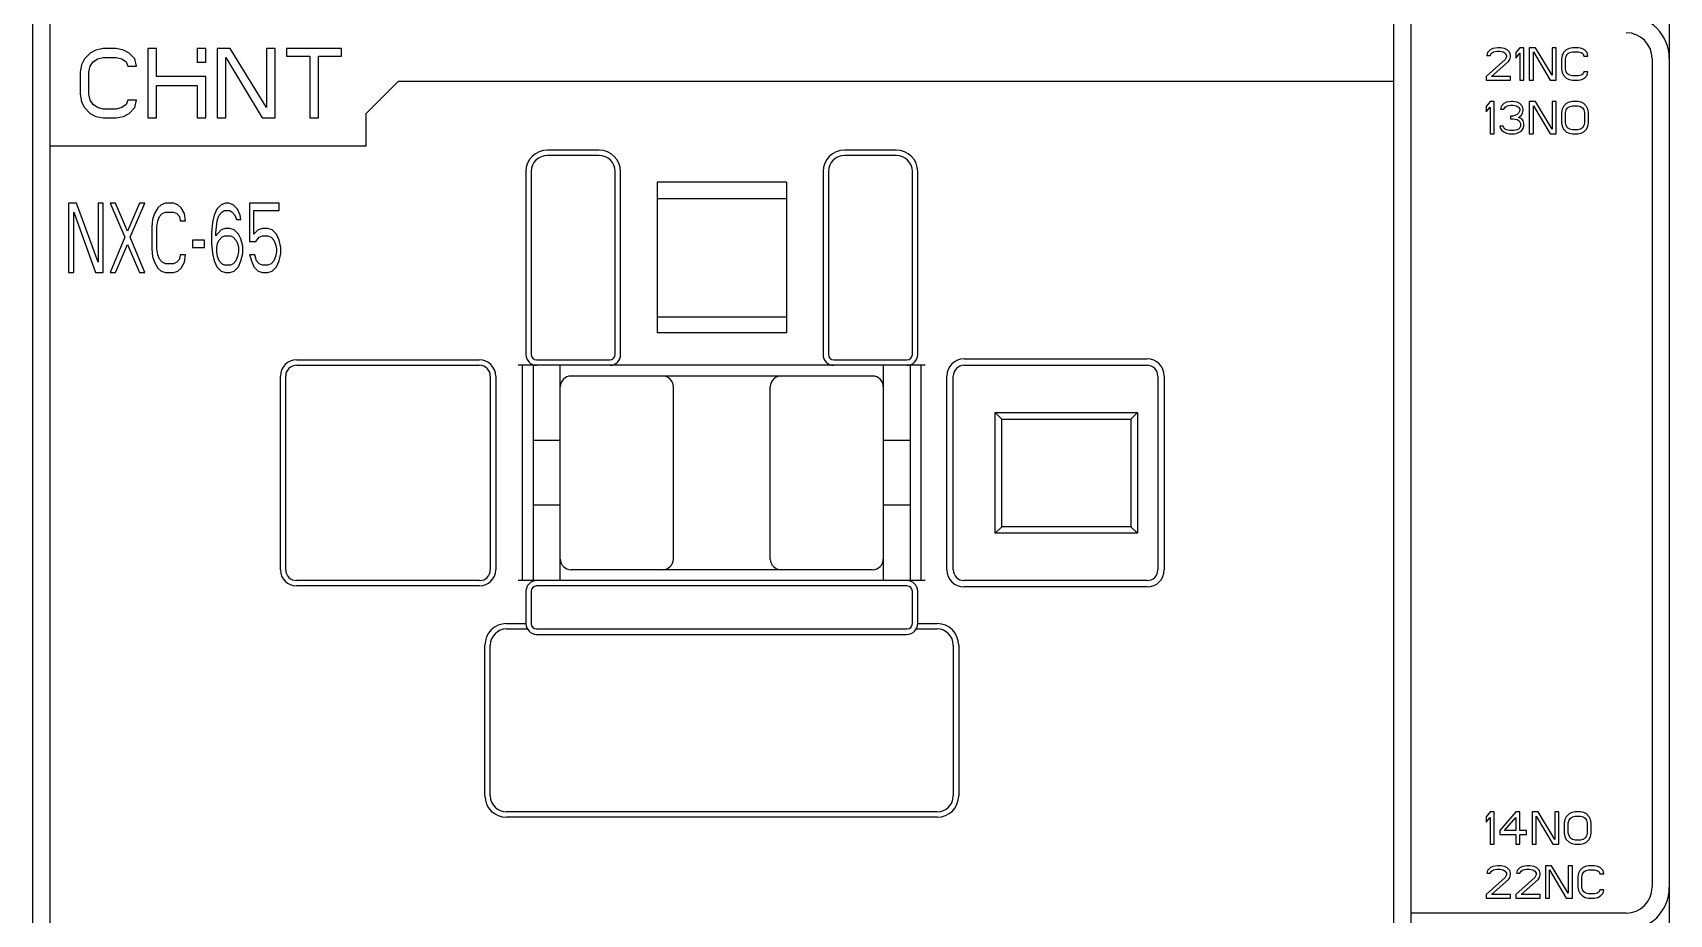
# Model space of a CAD drawing. Header units: millimetres. Extents: x 0 to 6126, y 0 to 4331.
# Drawn here: x 1950.1 to 2026.1, y 2889.5 to 2930.4 of the extents above; entities that cross this region are included whole.
import ezdxf

# ---------------------------------------------------------------- set-up
doc = ezdxf.new("R2010")
doc.units = ezdxf.units.MM
for name, color, linetype in [('8ZTD-024-822DXF_CONTINUOUS_LINE', 7, 'Continuous'), ('8ZTD-104-287DXF_CONTINUOUS_LINE', 7, 'Continuous'), ('8ZTD-315-116DXF_CONTINUOUS_LINE', 7, 'Continuous')]:
    doc.layers.add(name, color=color, linetype=linetype)

# ---------------------------------------------------------------- blocks, each defined once
blk = doc.blocks.new('chin3')
at = {"layer": '8ZTD-024-822DXF_CONTINUOUS_LINE', "color": 7, "linetype": 'Continuous'}
for p, q in [((-479.41, -6.497), (-503.16, -6.497)), ((-417.16, -6.497), (-440.91, -6.497))]:
    blk.add_line(p, q, dxfattribs=at)
at = {"layer": '8ZTD-104-287DXF_CONTINUOUS_LINE', "color": 7, "linetype": 'Continuous'}
for p, q in [((-461.66, 45.003), (-461.66, 46.253)), ((-458.66, 45.003), (-458.66, 46.253)), ((-465.16, 45.003), (-455.16, 45.003)), ((-464.66, 30.503), (-464.66, 44.503)), ((-455.66, 30.503), (-455.66, 44.503)), ((-464.16, 39.753), (-456.16, 39.753)), ((-464.16, 35.253), (-456.16, 35.253)), ((-455.16, 30.003), (-465.16, 30.003)), ((-461.66, 28.753), (-461.66, 30.003)), ((-458.66, 28.753), (-458.66, 30.003))]:
    blk.add_line(p, q, dxfattribs=at)
for centre, start, end in [((-464.16, 44.503), 90, 180), ((-456.16, 44.503), 0, 90), ((-464.16, 40.253), 180, 270), ((-456.16, 40.253), 270, 360), ((-464.16, 34.753), 90, 180), ((-456.16, 34.753), 0, 90), ((-464.16, 30.503), 180, 270), ((-456.16, 30.503), 270, 360)]:
    blk.add_arc(centre, 0.5, start, end, dxfattribs=at)
at = {"layer": '8ZTD-315-116DXF_CONTINUOUS_LINE', "color": 7, "linetype": 'Continuous'}
for p, q in [((-484.16, 69.503), (-436.16, 69.503)), ((-436.16, 68.703), (-484.16, 68.703)), ((-444.96, 68.703), (-444.96, 54.015)), ((-450.853, 67.839), (-450.853, 67.598)), ((-447.634, 67.839), (-450.853, 67.839)), ((-447.634, 67.477), (-447.634, 67.839)), ((-448.045, 67.598), (-450.853, 66.592)), ((-450.853, 67.598), (-448.045, 67.598)), ((-450.374, 66.471), (-447.634, 67.477)), ((-443.189, 67.103), (-443.463, 66.835)), ((-442.915, 67.237), (-443.189, 67.103)), ((-442.572, 67.304), (-442.915, 67.237)), ((-442.846, 66.835), (-442.572, 66.902)), ((-441.545, 67.304), (-442.572, 67.304)), ((-442.572, 66.902), (-441.545, 66.902)), ((-441.203, 67.237), (-441.545, 67.304)), ((-441.545, 66.902), (-441.271, 66.835)), ((-440.929, 67.103), (-441.203, 67.237)), ((-440.655, 66.835), (-440.929, 67.103)), ((-450.853, 66.592), (-450.853, 66.23)), ((-450.853, 66.23), (-447.634, 66.23)), ((-447.634, 66.471), (-450.374, 66.471)), ((-447.634, 66.23), (-447.634, 66.471)), ((-443.6, 66.567), (-443.668, 66.231)), ((-443.668, 66.231), (-443.668, 65.628)), ((-443.463, 66.835), (-443.6, 66.567)), ((-443.257, 66.231), (-443.189, 66.5)), ((-443.257, 65.628), (-443.257, 66.231)), ((-443.189, 66.5), (-443.052, 66.701)), ((-443.052, 66.701), (-442.846, 66.835)), ((-441.271, 66.835), (-441.066, 66.701)), ((-441.066, 66.701), (-440.929, 66.5)), ((-440.929, 66.5), (-440.86, 66.231)), ((-440.86, 66.231), (-440.86, 65.628)), ((-440.518, 66.567), (-440.655, 66.835)), ((-440.449, 66.231), (-440.518, 66.567)), ((-440.449, 65.628), (-440.449, 66.231)), ((-450.853, 65.908), (-450.853, 65.667)), ((-449.209, 65.224), (-450.853, 65.908)), ((-450.853, 65.667), (-449.552, 65.103)), ((-447.634, 65.908), (-449.209, 65.224)), ((-448.936, 65.103), (-447.634, 65.667)), ((-447.634, 65.667), (-447.634, 65.908)), ((-443.668, 65.628), (-443.6, 65.293)), ((-443.189, 65.36), (-443.257, 65.628)), ((-440.86, 65.628), (-440.929, 65.36)), ((-440.518, 65.293), (-440.449, 65.628)), ((-449.552, 65.103), (-450.853, 64.54)), ((-450.853, 64.299), (-449.209, 64.983)), ((-449.209, 64.983), (-447.634, 64.299)), ((-447.634, 64.54), (-448.936, 65.103)), ((-443.6, 65.293), (-443.463, 65.024)), ((-443.463, 65.024), (-443.189, 64.756)), ((-443.052, 65.158), (-443.189, 65.36)), ((-443.189, 64.756), (-442.846, 64.689)), ((-442.846, 65.091), (-443.052, 65.158)), ((-442.846, 64.689), (-442.846, 65.091)), ((-441.066, 65.158), (-441.271, 65.091)), ((-441.271, 65.091), (-441.271, 64.689)), ((-441.271, 64.689), (-440.929, 64.756)), ((-440.929, 65.36), (-441.066, 65.158)), ((-440.929, 64.756), (-440.655, 65.024)), ((-440.655, 65.024), (-440.518, 65.293)), ((-450.853, 64.54), (-450.853, 64.299)), ((-450.374, 63.856), (-450.648, 63.695)), ((-450.1, 63.936), (-450.374, 63.856)), ((-449.757, 63.977), (-450.1, 63.936)), ((-448.73, 63.977), (-449.757, 63.977)), ((-448.388, 63.936), (-448.73, 63.977)), ((-448.114, 63.856), (-448.388, 63.936)), ((-447.84, 63.695), (-448.114, 63.856)), ((-447.634, 64.299), (-447.634, 64.54)), ((-443.668, 64.152), (-443.668, 63.75)), ((-440.449, 64.152), (-443.668, 64.152)), ((-440.449, 63.75), (-440.449, 64.152)), ((-450.785, 63.534), (-450.853, 63.333)), ((-450.853, 63.333), (-450.853, 62.971)), ((-450.648, 63.695), (-450.785, 63.534)), ((-450.442, 63.333), (-450.374, 63.494)), ((-450.442, 62.971), (-450.442, 63.333)), ((-450.374, 63.494), (-450.237, 63.614)), ((-450.237, 63.614), (-450.031, 63.695)), ((-450.031, 63.695), (-449.757, 63.735)), ((-449.757, 63.735), (-448.73, 63.735)), ((-448.73, 63.735), (-448.456, 63.695)), ((-448.456, 63.695), (-448.251, 63.614)), ((-448.251, 63.614), (-448.114, 63.494)), ((-448.114, 63.494), (-448.045, 63.333)), ((-448.045, 63.333), (-448.045, 62.971)), ((-447.703, 63.534), (-447.84, 63.695)), ((-447.634, 63.333), (-447.703, 63.534)), ((-447.634, 62.971), (-447.634, 63.333)), ((-443.668, 63.75), (-442.161, 63.75)), ((-442.161, 63.75), (-442.161, 61.872)), ((-441.751, 61.47), (-441.751, 63.75)), ((-441.751, 63.75), (-440.449, 63.75)), ((-450.853, 62.971), (-450.785, 62.769)), ((-450.785, 62.769), (-450.648, 62.609)), ((-450.648, 62.609), (-450.374, 62.448)), ((-450.374, 62.81), (-450.442, 62.971)), ((-450.237, 62.689), (-450.374, 62.81)), ((-450.374, 62.448), (-450.031, 62.407)), ((-450.031, 62.649), (-450.237, 62.689)), ((-450.031, 62.407), (-450.031, 62.649)), ((-448.251, 62.689), (-448.456, 62.649)), ((-448.456, 62.649), (-448.456, 62.407)), ((-448.456, 62.407), (-448.114, 62.448)), ((-448.114, 62.81), (-448.251, 62.689)), ((-448.045, 62.971), (-448.114, 62.81)), ((-448.114, 62.448), (-447.84, 62.609)), ((-447.84, 62.609), (-447.703, 62.769)), ((-447.703, 62.769), (-447.634, 62.971)), ((-449.689, 62.085), (-449.689, 61.522)), ((-449.346, 62.085), (-449.689, 62.085)), ((-449.346, 61.522), (-449.346, 62.085)), ((-443.668, 61.872), (-443.668, 61.47)), ((-442.161, 61.872), (-443.668, 61.872)), ((-441.101, 61.47), (-441.101, 61.872)), ((-440.449, 61.872), (-441.101, 61.872)), ((-440.449, 61.47), (-440.449, 61.872)), ((-450.579, 60.959), (-450.785, 60.758)), ((-450.305, 61.08), (-450.579, 60.959)), ((-450.442, 60.717), (-450.305, 60.838)), ((-449.963, 61.16), (-450.305, 61.08)), ((-450.305, 60.838), (-450.1, 60.919)), ((-450.1, 60.919), (-449.894, 60.959)), ((-449.483, 61.2), (-449.963, 61.16)), ((-449.894, 60.959), (-449.689, 60.959)), ((-449.689, 61.522), (-449.346, 61.522)), ((-449.689, 60.959), (-449.483, 60.919)), ((-449.004, 61.2), (-449.483, 61.2)), ((-449.483, 60.919), (-449.346, 60.838)), ((-449.346, 60.838), (-449.209, 60.717)), ((-449.141, 60.999), (-449.004, 60.999)), ((-448.867, 60.758), (-449.141, 60.999)), ((-448.525, 61.16), (-449.004, 61.2)), ((-449.004, 60.999), (-448.593, 60.959)), ((-448.593, 60.959), (-448.388, 60.919)), ((-448.182, 61.08), (-448.525, 61.16)), ((-448.388, 60.919), (-448.182, 60.838)), ((-447.908, 60.959), (-448.182, 61.08)), ((-448.182, 60.838), (-448.045, 60.717)), ((-447.703, 60.758), (-447.908, 60.959)), ((-443.668, 61.47), (-441.751, 61.47)), ((-443.668, 60.933), (-443.668, 60.531)), ((-440.449, 60.933), (-443.668, 60.933)), ((-441.101, 61.47), (-440.449, 61.47)), ((-440.449, 60.33), (-440.449, 60.933)), ((-450.785, 60.758), (-450.853, 60.556)), ((-450.853, 60.556), (-450.853, 60.355)), ((-450.853, 60.355), (-450.785, 60.154)), ((-450.785, 60.154), (-450.579, 59.953)), ((-450.511, 60.597), (-450.442, 60.717)), ((-450.511, 60.315), (-450.511, 60.597)), ((-450.442, 60.194), (-450.511, 60.315)), ((-450.305, 60.074), (-450.442, 60.194)), ((-450.1, 59.993), (-450.305, 60.074)), ((-449.346, 60.074), (-449.483, 59.993)), ((-449.209, 60.194), (-449.346, 60.074)), ((-449.209, 60.717), (-449.141, 60.597)), ((-449.141, 60.315), (-449.209, 60.194)), ((-449.141, 60.597), (-449.141, 60.315)), ((-449.073, 59.953), (-448.867, 60.154)), ((-448.799, 60.556), (-448.867, 60.758)), ((-448.867, 60.154), (-448.799, 60.355)), ((-448.799, 60.355), (-448.799, 60.556)), ((-448.182, 60.114), (-448.388, 60.033)), ((-448.045, 60.235), (-448.182, 60.114)), ((-448.045, 60.717), (-447.977, 60.597)), ((-447.977, 60.355), (-448.045, 60.235)), ((-447.977, 60.597), (-447.977, 60.355)), ((-447.908, 59.993), (-447.703, 60.194)), ((-447.634, 60.556), (-447.703, 60.758)), ((-447.703, 60.194), (-447.634, 60.395)), ((-447.634, 60.395), (-447.634, 60.556)), ((-440.86, 60.531), (-443.668, 58.855)), ((-443.668, 60.531), (-440.86, 60.531)), ((-443.189, 58.653), (-440.449, 60.33)), ((-450.579, 59.953), (-450.305, 59.832)), ((-450.305, 59.349), (-450.579, 59.229)), ((-450.305, 59.832), (-449.963, 59.752)), ((-450.031, 59.43), (-450.305, 59.349)), ((-449.894, 59.953), (-450.1, 59.993)), ((-450.031, 59.188), (-450.031, 59.43)), ((-449.963, 59.752), (-449.62, 59.752)), ((-449.689, 59.953), (-449.894, 59.953)), ((-449.483, 59.993), (-449.689, 59.953)), ((-449.62, 59.752), (-449.278, 59.832)), ((-449.415, 59.43), (-449.415, 59.148)), ((-447.634, 59.43), (-449.415, 59.43)), ((-449.278, 59.832), (-449.073, 59.953)), ((-448.388, 60.033), (-448.388, 59.832)), ((-448.388, 59.832), (-448.182, 59.872)), ((-448.182, 59.872), (-447.908, 59.993)), ((-447.634, 58.062), (-447.634, 59.43)), ((-450.785, 59.027), (-450.853, 58.826)), ((-450.853, 58.826), (-450.853, 58.585)), ((-450.853, 58.585), (-450.785, 58.384)), ((-450.579, 59.229), (-450.785, 59.027)), ((-450.511, 58.826), (-450.442, 58.987)), ((-450.511, 58.585), (-450.511, 58.826)), ((-450.442, 58.424), (-450.511, 58.585)), ((-450.442, 58.987), (-450.305, 59.108)), ((-450.305, 59.108), (-450.031, 59.188)), ((-449.415, 59.148), (-449.209, 58.987)), ((-449.209, 58.987), (-449.141, 58.826)), ((-449.141, 58.585), (-449.209, 58.424)), ((-449.141, 58.826), (-449.141, 58.585)), ((-449.073, 59.229), (-447.977, 59.229)), ((-448.867, 59.027), (-449.073, 59.229)), ((-448.799, 58.826), (-448.867, 59.027)), ((-448.867, 58.384), (-448.799, 58.585)), ((-448.799, 58.585), (-448.799, 58.826)), ((-447.977, 59.229), (-447.977, 58.062)), ((-443.668, 58.855), (-443.668, 58.251)), ((-440.449, 58.653), (-443.189, 58.653)), ((-440.449, 58.251), (-440.449, 58.653)), ((-464.66, 58.003), (-455.66, 58.003)), ((-450.785, 58.384), (-450.579, 58.182)), ((-450.579, 58.182), (-450.305, 58.062)), ((-450.305, 58.303), (-450.442, 58.424)), ((-450.1, 58.223), (-450.305, 58.303)), ((-450.305, 58.062), (-449.963, 57.981)), ((-449.894, 58.182), (-450.1, 58.223)), ((-449.963, 57.981), (-449.689, 57.981)), ((-449.757, 58.182), (-449.894, 58.182)), ((-449.552, 58.223), (-449.757, 58.182)), ((-449.689, 57.981), (-449.346, 58.062)), ((-449.346, 58.303), (-449.552, 58.223)), ((-449.209, 58.424), (-449.346, 58.303)), ((-449.346, 58.062), (-449.073, 58.182)), ((-449.073, 58.182), (-448.867, 58.384)), ((-447.977, 58.062), (-447.634, 58.062)), ((-443.668, 58.251), (-440.449, 58.251)), ((-465.41, 48.753), (-465.41, 57.253)), ((-465.16, 48.753), (-465.16, 57.253)), ((-464.66, 57.753), (-455.66, 57.753)), ((-455.16, 57.253), (-455.16, 48.753)), ((-454.91, 57.253), (-454.91, 48.753)), ((-440.792, 57.714), (-440.792, 56.641)), ((-440.449, 57.714), (-440.792, 57.714)), ((-440.449, 55.166), (-440.449, 57.714)), ((-443.668, 56.641), (-443.668, 56.239)), ((-440.792, 56.641), (-443.668, 56.641)), ((-443.668, 56.239), (-440.792, 56.239)), ((-440.792, 56.239), (-440.792, 55.166)), ((-440.792, 55.166), (-440.449, 55.166)), ((-444.96, 54.015), (-443.46, 54.015)), ((-443.46, 54.015), (-441.96, 52.515)), ((-441.96, 52.515), (-441.96, 6.303)), ((-475.16, 48.503), (-468.16, 48.503)), ((-475.16, 48.253), (-468.16, 48.253)), ((-455.66, 48.253), (-464.66, 48.253)), ((-455.66, 48.003), (-464.66, 48.003)), ((-476.16, 27.503), (-476.16, 47.503)), ((-475.91, 27.503), (-475.91, 47.503)), ((-467.41, 47.503), (-467.41, 46.536)), ((-467.16, 47.503), (-467.16, 46.603)), ((-465.66, 46.603), (-467.16, 46.603)), ((-465.16, 28.053), (-465.16, 46.953)), ((-465.16, 46.753), (-455.16, 46.753)), ((-455.16, 28.053), (-455.16, 46.953)), ((-446.16, 46.603), (-454.66, 46.603)), ((-467.66, 46.103), (-467.66, 28.903)), ((-467.41, 46.103), (-467.41, 28.903)), ((-465.66, 46.353), (-467.16, 46.353)), ((-465.41, 28.903), (-465.41, 46.103)), ((-465.16, 46.253), (-455.16, 46.253)), ((-454.91, 46.103), (-454.91, 42.703)), ((-446.16, 46.353), (-454.66, 46.353)), ((-445.41, 43.203), (-445.41, 45.603)), ((-445.16, 43.203), (-445.16, 45.603)), ((-454.66, 42.453), (-446.16, 42.453)), ((-454.66, 42.203), (-446.16, 42.203)), ((-453.66, 34.503), (-453.66, 40.503)), ((-446.66, 40.503), (-453.66, 40.503)), ((-452.91, 40.503), (-452.91, 34.503)), ((-447.41, 40.503), (-447.41, 34.503)), ((-446.66, 34.503), (-446.66, 40.503)), ((-446.66, 34.503), (-453.66, 34.503)), ((-446.16, 32.803), (-454.66, 32.803)), ((-454.91, 32.303), (-454.91, 28.903)), ((-446.16, 32.553), (-454.66, 32.553)), ((-445.41, 29.403), (-445.41, 31.803)), ((-445.16, 29.403), (-445.16, 31.803)), ((-467.41, 28.47), (-467.41, 27.503)), ((-467.16, 28.653), (-465.66, 28.653)), ((-467.16, 28.403), (-467.16, 27.503)), ((-467.16, 28.403), (-465.66, 28.403)), ((-455.16, 28.753), (-465.16, 28.753)), ((-455.16, 28.253), (-465.16, 28.253)), ((-454.66, 28.653), (-446.16, 28.653)), ((-454.66, 28.403), (-446.16, 28.403)), ((-468.16, 26.753), (-475.16, 26.753)), ((-464.66, 27.053), (-455.66, 27.053)), ((-464.66, 26.753), (-455.66, 26.753)), ((-468.16, 26.503), (-475.16, 26.503)), ((-465.46, 17.753), (-465.46, 26.253)), ((-465.16, 17.753), (-465.16, 26.253)), ((-455.16, 26.253), (-455.16, 17.753)), ((-454.86, 26.253), (-454.86, 17.753)), ((-462.96, 24.803), (-457.36, 24.803)), ((-462.66, 24.503), (-462.96, 24.803)), ((-462.96, 18.203), (-462.96, 24.803)), ((-462.66, 24.503), (-457.66, 24.503)), ((-462.66, 18.503), (-462.66, 24.503)), ((-457.66, 24.503), (-457.36, 24.803)), ((-457.66, 24.503), (-457.66, 18.503)), ((-457.36, 24.803), (-457.36, 18.203)), ((-462.66, 18.503), (-462.96, 18.203)), ((-457.66, 18.503), (-462.66, 18.503)), ((-457.66, 18.503), (-457.36, 18.203)), ((-457.36, 18.203), (-462.96, 18.203)), ((-455.66, 17.253), (-464.66, 17.253)), ((-455.66, 16.953), (-464.66, 16.953)), ((-436.16, 6.303), (-484.16, 6.303)), ((-436.16, 5.503), (-484.16, 5.503)), ((-480.61, -4.497), (-480.61, 5.503)), ((-479.751, 2.003), (-479.91, 2.003)), ((-479.91, 2.003), (-479.91, 0.878)), ((-478.953, 1.128), (-479.751, 2.003)), ((-479.751, 1.753), (-479.049, 0.972)), ((-479.751, 0.878), (-479.751, 1.753)), ((-478.634, 1.941), (-478.761, 1.972)), ((-478.761, 1.972), (-478.761, 1.816)), ((-478.761, 1.816), (-478.666, 1.753)), ((-478.666, 1.753), (-478.602, 1.66)), ((-478.506, 1.816), (-478.634, 1.941)), ((-478.602, 1.66), (-478.57, 1.503)), ((-478.442, 1.691), (-478.506, 1.816)), ((-478.41, 1.472), (-478.442, 1.691)), ((-476.166, 1.816), (-477.41, 1.816)), ((-477.41, 1.816), (-477.41, 1.628)), ((-477.41, 1.628), (-475.91, 1.628)), ((-476.134, 2.003), (-476.389, 2.003)), ((-476.389, 2.003), (-476.166, 1.816)), ((-475.91, 1.816), (-476.134, 2.003)), ((-475.91, 1.628), (-475.91, 1.816)), ((-443.166, 1.816), (-444.41, 1.816)), ((-444.41, 1.816), (-444.41, 1.628)), ((-444.41, 1.628), (-442.91, 1.628)), ((-443.134, 2.003), (-443.389, 2.003)), ((-443.389, 2.003), (-443.166, 1.816)), ((-442.91, 1.816), (-443.134, 2.003)), ((-442.91, 1.628), (-442.91, 1.816)), ((-441.751, 2.003), (-441.91, 2.003)), ((-441.91, 2.003), (-441.91, 0.878)), ((-440.953, 1.128), (-441.751, 2.003)), ((-441.751, 1.753), (-441.049, 0.972)), ((-441.751, 0.878), (-441.751, 1.753)), ((-440.634, 1.941), (-440.761, 1.972)), ((-440.761, 1.972), (-440.761, 1.816)), ((-440.761, 1.816), (-440.666, 1.753)), ((-440.666, 1.753), (-440.602, 1.66)), ((-440.506, 1.816), (-440.634, 1.941)), ((-440.602, 1.66), (-440.57, 1.503)), ((-440.442, 1.691), (-440.506, 1.816)), ((-440.41, 1.472), (-440.442, 1.691)), ((-479.91, 0.878), (-479.751, 0.878)), ((-479.049, 0.972), (-478.953, 0.91)), ((-478.825, 1.066), (-478.953, 1.128)), ((-478.953, 0.91), (-478.825, 0.878)), ((-478.761, 1.066), (-478.825, 1.066)), ((-478.825, 0.878), (-478.761, 0.878)), ((-478.666, 1.128), (-478.761, 1.066)), ((-478.761, 0.878), (-478.634, 0.91)), ((-478.602, 1.222), (-478.666, 1.128)), ((-478.634, 0.91), (-478.506, 1.035)), ((-478.57, 1.378), (-478.602, 1.222)), ((-478.57, 1.503), (-478.57, 1.378)), ((-478.506, 1.035), (-478.442, 1.16)), ((-478.442, 1.16), (-478.41, 1.347)), ((-478.41, 1.347), (-478.41, 1.472)), ((-476.772, 1.378), (-476.963, 1.378)), ((-476.963, 1.378), (-476.963, 0.628)), ((-475.91, 0.628), (-476.772, 1.378)), ((-476.772, 1.16), (-476.166, 0.628)), ((-476.772, 0.628), (-476.772, 1.16)), ((-444.378, 1.066), (-444.41, 0.941)), ((-444.41, 0.941), (-444.41, 0.691)), ((-444.314, 1.191), (-444.378, 1.066)), ((-444.251, 1.285), (-444.314, 1.191)), ((-444.155, 1.347), (-444.251, 1.285)), ((-444.251, 0.91), (-444.219, 1.066)), ((-444.251, 0.722), (-444.251, 0.91)), ((-444.219, 1.066), (-444.187, 1.128)), ((-444.187, 1.128), (-444.123, 1.191)), ((-444.059, 1.378), (-444.155, 1.347)), ((-444.123, 1.191), (-444.059, 1.222)), ((-444.059, 1.222), (-444.059, 1.378)), ((-443.58, 0.878), (-443.708, 0.878)), ((-443.708, 0.878), (-443.708, 0.753)), ((-443.58, 0.753), (-443.58, 0.878)), ((-443.134, 1.316), (-443.261, 1.347)), ((-443.261, 1.347), (-443.261, 1.191)), ((-443.261, 1.191), (-443.166, 1.128)), ((-443.166, 1.128), (-443.102, 1.035)), ((-443.006, 1.191), (-443.134, 1.316)), ((-443.102, 1.035), (-443.07, 0.878)), ((-443.07, 0.878), (-443.07, 0.753)), ((-442.942, 1.066), (-443.006, 1.191)), ((-442.91, 0.847), (-442.942, 1.066)), ((-442.942, 0.566), (-442.91, 0.785)), ((-442.91, 0.785), (-442.91, 0.847)), ((-441.91, 0.878), (-441.751, 0.878)), ((-441.049, 0.972), (-440.953, 0.91)), ((-440.825, 1.066), (-440.953, 1.128)), ((-440.953, 0.91), (-440.825, 0.878)), ((-440.761, 1.066), (-440.825, 1.066)), ((-440.825, 0.878), (-440.761, 0.878)), ((-440.666, 1.128), (-440.761, 1.066)), ((-440.761, 0.878), (-440.634, 0.91)), ((-440.602, 1.222), (-440.666, 1.128)), ((-440.634, 0.91), (-440.506, 1.035)), ((-440.57, 1.378), (-440.602, 1.222)), ((-440.57, 1.503), (-440.57, 1.378)), ((-440.506, 1.035), (-440.442, 1.16)), ((-440.442, 1.16), (-440.41, 1.347)), ((-440.41, 1.347), (-440.41, 1.472)), ((-479.751, 0.628), (-479.91, 0.628)), ((-479.91, 0.628), (-479.91, -0.497)), ((-478.953, -0.247), (-479.751, 0.628)), ((-479.751, 0.378), (-479.049, -0.403)), ((-479.751, -0.497), (-479.751, 0.378)), ((-478.634, 0.566), (-478.761, 0.597)), ((-478.761, 0.597), (-478.761, 0.441)), ((-478.761, 0.441), (-478.666, 0.378)), ((-478.666, 0.378), (-478.602, 0.285)), ((-478.506, 0.441), (-478.634, 0.566)), ((-478.602, 0.285), (-478.57, 0.128)), ((-478.57, 0.003), (-478.602, -0.153)), ((-478.57, 0.128), (-478.57, 0.003)), ((-478.442, 0.316), (-478.506, 0.441)), ((-478.41, 0.097), (-478.442, 0.316)), ((-478.41, -0.028), (-478.41, 0.097)), ((-476.963, 0.628), (-477.41, 0.628)), ((-477.41, 0.628), (-477.41, 0.441)), ((-477.41, 0.441), (-476.963, 0.441)), ((-476.963, 0.441), (-476.963, 0.128)), ((-476.963, 0.128), (-476.772, 0.128)), ((-476.166, 0.628), (-476.772, 0.628)), ((-476.772, 0.441), (-475.91, 0.441)), ((-476.772, 0.128), (-476.772, 0.441)), ((-475.91, 0.441), (-475.91, 0.628)), ((-444.41, 0.691), (-444.378, 0.566)), ((-442.91, 0.003), (-444.41, 0.003)), ((-444.41, 0.003), (-444.41, -0.184)), ((-444.378, 0.566), (-444.314, 0.441)), ((-444.314, 0.441), (-444.251, 0.347)), ((-444.219, 0.566), (-444.251, 0.722)), ((-444.251, 0.347), (-444.155, 0.285)), ((-444.187, 0.503), (-444.219, 0.566)), ((-444.123, 0.441), (-444.187, 0.503)), ((-444.155, 0.285), (-444.059, 0.253)), ((-444.059, 0.41), (-444.123, 0.441)), ((-443.932, 0.41), (-444.059, 0.41)), ((-444.059, 0.253), (-443.932, 0.253)), ((-443.804, 0.472), (-443.932, 0.41)), ((-443.932, 0.253), (-443.804, 0.285)), ((-443.74, 0.566), (-443.804, 0.472)), ((-443.804, 0.285), (-443.708, 0.347)), ((-443.708, 0.753), (-443.74, 0.566)), ((-443.708, 0.347), (-443.644, 0.503)), ((-443.644, 0.503), (-443.549, 0.378)), ((-443.517, 0.566), (-443.58, 0.753)), ((-443.549, 0.378), (-443.453, 0.316)), ((-443.453, 0.503), (-443.517, 0.566)), ((-443.325, 0.441), (-443.453, 0.503)), ((-443.453, 0.316), (-443.325, 0.285)), ((-443.261, 0.441), (-443.325, 0.441)), ((-443.325, 0.285), (-443.261, 0.285)), ((-443.166, 0.503), (-443.261, 0.441)), ((-443.261, 0.285), (-443.134, 0.316)), ((-443.102, 0.597), (-443.166, 0.503)), ((-443.134, 0.316), (-443.006, 0.441)), ((-443.07, 0.753), (-443.102, 0.597)), ((-443.006, 0.441), (-442.942, 0.566)), ((-442.91, -0.278), (-442.91, 0.003)), ((-440.666, 0.441), (-441.91, 0.441)), ((-441.91, 0.441), (-441.91, 0.253)), ((-441.91, 0.253), (-440.41, 0.253)), ((-440.41, 0.003), (-441.91, 0.003)), ((-441.91, 0.003), (-441.91, -0.184)), ((-440.634, 0.628), (-440.889, 0.628)), ((-440.889, 0.628), (-440.666, 0.441)), ((-440.41, 0.441), (-440.634, 0.628)), ((-440.41, 0.253), (-440.41, 0.441)), ((-440.41, -0.278), (-440.41, 0.003)), ((-479.91, -0.497), (-479.751, -0.497)), ((-478.41, -0.747), (-479.91, -0.747)), ((-479.91, -0.747), (-479.91, -0.934)), ((-479.049, -0.403), (-478.953, -0.465)), ((-478.825, -0.309), (-478.953, -0.247)), ((-478.953, -0.465), (-478.825, -0.497)), ((-478.761, -0.309), (-478.825, -0.309)), ((-478.825, -0.497), (-478.761, -0.497)), ((-478.666, -0.247), (-478.761, -0.309)), ((-478.761, -0.497), (-478.634, -0.465)), ((-478.602, -0.153), (-478.666, -0.247)), ((-478.634, -0.465), (-478.506, -0.34)), ((-478.506, -0.34), (-478.442, -0.215)), ((-478.442, -0.215), (-478.41, -0.028)), ((-478.41, -1.028), (-478.41, -0.747)), ((-475.91, -0.122), (-477.41, -0.122)), ((-477.41, -0.122), (-477.41, -0.309)), ((-477.41, -0.309), (-476.102, -0.309)), ((-476.102, -0.309), (-477.41, -1.09)), ((-477.187, -1.184), (-475.91, -0.403)), ((-475.91, -0.403), (-475.91, -0.122)), ((-444.41, -0.184), (-443.102, -0.184)), ((-443.102, -0.184), (-444.41, -0.965)), ((-444.187, -1.059), (-442.91, -0.278)), ((-441.91, -0.184), (-440.602, -0.184)), ((-440.602, -0.184), (-441.91, -0.965)), ((-441.687, -1.059), (-440.41, -0.278)), ((-479.91, -0.934), (-478.602, -0.934)), ((-478.602, -0.934), (-479.91, -1.715)), ((-479.687, -1.809), (-478.41, -1.028)), ((-477.41, -1.09), (-477.41, -1.372)), ((-477.41, -1.372), (-475.91, -1.372)), ((-475.91, -1.184), (-477.187, -1.184)), ((-475.91, -1.372), (-475.91, -1.184)), ((-444.41, -0.965), (-444.41, -1.247)), ((-444.41, -1.247), (-442.91, -1.247)), ((-442.91, -1.059), (-444.187, -1.059)), ((-443.9, -1.497), (-444.059, -1.528)), ((-443.421, -1.497), (-443.9, -1.497)), ((-443.261, -1.528), (-443.421, -1.497)), ((-442.91, -1.247), (-442.91, -1.059)), ((-441.91, -0.965), (-441.91, -1.247)), ((-441.91, -1.247), (-440.41, -1.247)), ((-440.41, -1.059), (-441.687, -1.059)), ((-441.4, -1.497), (-441.559, -1.528)), ((-440.921, -1.497), (-441.4, -1.497)), ((-440.761, -1.528), (-440.921, -1.497)), ((-440.41, -1.247), (-440.41, -1.059)), ((-479.91, -1.715), (-479.91, -1.997)), ((-479.91, -1.997), (-478.41, -1.997)), ((-478.41, -1.809), (-479.687, -1.809)), ((-479.559, -2.278), (-479.687, -2.34)), ((-479.4, -2.247), (-479.559, -2.278)), ((-478.921, -2.247), (-479.4, -2.247)), ((-478.761, -2.278), (-478.921, -2.247)), ((-478.634, -2.34), (-478.761, -2.278)), ((-478.41, -1.997), (-478.41, -1.809)), ((-477.378, -1.965), (-477.41, -2.122)), ((-477.41, -2.122), (-477.41, -2.372)), ((-477.314, -1.84), (-477.378, -1.965)), ((-477.187, -1.715), (-477.314, -1.84)), ((-477.219, -2.122), (-477.187, -1.997)), ((-477.219, -2.372), (-477.219, -2.122)), ((-477.059, -1.653), (-477.187, -1.715)), ((-477.187, -1.997), (-477.123, -1.903)), ((-477.123, -1.903), (-477.027, -1.84)), ((-476.9, -1.622), (-477.059, -1.653)), ((-477.027, -1.84), (-476.9, -1.809)), ((-476.421, -1.622), (-476.9, -1.622)), ((-476.9, -1.809), (-476.421, -1.809)), ((-476.261, -1.653), (-476.421, -1.622)), ((-476.421, -1.809), (-476.293, -1.84)), ((-476.293, -1.84), (-476.197, -1.903)), ((-476.134, -1.715), (-476.261, -1.653)), ((-476.197, -1.903), (-476.134, -1.997)), ((-476.006, -1.84), (-476.134, -1.715)), ((-476.134, -1.997), (-476.102, -2.122)), ((-476.102, -2.122), (-476.102, -2.372)), ((-475.942, -1.965), (-476.006, -1.84)), ((-475.91, -2.122), (-475.942, -1.965)), ((-475.91, -2.372), (-475.91, -2.122)), ((-444.378, -1.84), (-444.41, -1.997)), ((-444.41, -1.997), (-444.41, -2.247)), ((-444.41, -2.247), (-444.378, -2.403)), ((-444.314, -1.715), (-444.378, -1.84)), ((-444.187, -1.59), (-444.314, -1.715)), ((-444.219, -1.997), (-444.187, -1.872)), ((-444.219, -2.247), (-444.219, -1.997)), ((-444.187, -2.372), (-444.219, -2.247)), ((-444.059, -1.528), (-444.187, -1.59)), ((-444.187, -1.872), (-444.123, -1.778)), ((-444.123, -1.778), (-444.027, -1.715)), ((-444.027, -1.715), (-443.9, -1.684)), ((-443.9, -1.684), (-443.421, -1.684)), ((-443.421, -1.684), (-443.293, -1.715)), ((-443.293, -1.715), (-443.197, -1.778)), ((-443.134, -1.59), (-443.261, -1.528)), ((-443.197, -1.778), (-443.134, -1.872)), ((-443.006, -1.715), (-443.134, -1.59)), ((-443.134, -1.872), (-443.102, -1.997)), ((-443.102, -2.247), (-443.134, -2.372)), ((-443.102, -1.997), (-443.102, -2.247)), ((-442.942, -1.84), (-443.006, -1.715)), ((-442.91, -1.997), (-442.942, -1.84)), ((-442.942, -2.403), (-442.91, -2.247)), ((-442.91, -2.247), (-442.91, -1.997)), ((-441.878, -1.84), (-441.91, -1.997)), ((-441.91, -1.997), (-441.91, -2.278)), ((-441.91, -2.278), (-441.878, -2.434)), ((-441.814, -1.715), (-441.878, -1.84)), ((-441.687, -1.59), (-441.814, -1.715)), ((-441.719, -1.997), (-441.687, -1.872)), ((-441.719, -2.278), (-441.719, -1.997)), ((-441.687, -2.403), (-441.719, -2.278)), ((-441.559, -1.528), (-441.687, -1.59)), ((-441.687, -1.872), (-441.623, -1.778)), ((-441.623, -1.778), (-441.527, -1.715)), ((-441.527, -1.715), (-441.4, -1.684)), ((-441.4, -1.684), (-440.921, -1.684)), ((-440.921, -1.684), (-440.793, -1.715)), ((-440.793, -1.715), (-440.697, -1.778)), ((-440.634, -1.59), (-440.761, -1.528)), ((-440.697, -1.778), (-440.634, -1.872)), ((-440.506, -1.715), (-440.634, -1.59)), ((-440.634, -1.872), (-440.602, -1.997)), ((-440.602, -2.278), (-440.634, -2.403)), ((-440.602, -1.997), (-440.602, -2.278)), ((-440.442, -1.84), (-440.506, -1.715)), ((-440.41, -1.997), (-440.442, -1.84)), ((-440.442, -2.434), (-440.41, -2.278)), ((-440.41, -2.278), (-440.41, -1.997)), ((-479.878, -2.59), (-479.91, -2.747)), ((-479.91, -2.747), (-479.91, -3.028)), ((-479.91, -3.028), (-479.878, -3.184)), ((-479.814, -2.465), (-479.878, -2.59)), ((-479.687, -2.34), (-479.814, -2.465)), ((-479.719, -2.747), (-479.687, -2.622)), ((-479.719, -3.028), (-479.719, -2.747)), ((-479.687, -3.153), (-479.719, -3.028)), ((-479.687, -2.622), (-479.623, -2.528)), ((-479.623, -2.528), (-479.527, -2.465)), ((-479.527, -2.465), (-479.4, -2.434)), ((-479.4, -2.434), (-478.921, -2.434)), ((-478.921, -2.434), (-478.793, -2.465)), ((-478.793, -2.465), (-478.697, -2.528)), ((-478.697, -2.528), (-478.634, -2.622)), ((-478.506, -2.465), (-478.634, -2.34)), ((-478.634, -2.622), (-478.602, -2.747)), ((-478.602, -3.028), (-478.634, -3.153)), ((-478.602, -2.747), (-478.602, -3.028)), ((-478.442, -2.59), (-478.506, -2.465)), ((-478.41, -2.747), (-478.442, -2.59)), ((-478.442, -3.184), (-478.41, -3.028)), ((-478.41, -3.028), (-478.41, -2.747)), ((-477.41, -2.372), (-477.378, -2.528)), ((-477.378, -2.528), (-477.314, -2.653)), ((-477.314, -2.653), (-477.187, -2.778)), ((-477.187, -2.497), (-477.219, -2.372)), ((-477.123, -2.59), (-477.187, -2.497)), ((-477.187, -2.778), (-477.059, -2.84)), ((-477.027, -2.653), (-477.123, -2.59)), ((-477.059, -2.84), (-476.9, -2.872)), ((-476.9, -2.684), (-477.027, -2.653)), ((-476.421, -2.684), (-476.9, -2.684)), ((-476.9, -2.872), (-476.421, -2.872)), ((-476.293, -2.653), (-476.421, -2.684)), ((-476.421, -2.872), (-476.261, -2.84)), ((-476.197, -2.59), (-476.293, -2.653)), ((-476.261, -2.84), (-476.134, -2.778)), ((-476.134, -2.497), (-476.197, -2.59)), ((-476.102, -2.372), (-476.134, -2.497)), ((-476.134, -2.778), (-476.006, -2.653)), ((-476.006, -2.653), (-475.942, -2.528)), ((-475.942, -2.528), (-475.91, -2.372)), ((-444.378, -2.403), (-444.314, -2.528)), ((-444.314, -2.528), (-444.187, -2.653)), ((-444.123, -2.465), (-444.187, -2.372)), ((-444.187, -2.653), (-444.059, -2.715)), ((-444.027, -2.528), (-444.123, -2.465)), ((-444.059, -2.715), (-443.9, -2.747)), ((-443.9, -2.559), (-444.027, -2.528)), ((-443.421, -2.559), (-443.9, -2.559)), ((-443.9, -2.747), (-443.421, -2.747)), ((-443.293, -2.528), (-443.421, -2.559)), ((-443.421, -2.747), (-443.261, -2.715)), ((-443.197, -2.465), (-443.293, -2.528)), ((-443.261, -2.715), (-443.134, -2.653)), ((-443.134, -2.372), (-443.197, -2.465)), ((-443.134, -2.653), (-443.006, -2.528)), ((-443.006, -2.528), (-442.942, -2.403)), ((-441.878, -2.434), (-441.814, -2.559)), ((-441.814, -2.559), (-441.687, -2.684)), ((-441.623, -2.497), (-441.687, -2.403)), ((-441.687, -2.684), (-441.527, -2.715)), ((-441.527, -2.528), (-441.623, -2.497)), ((-441.527, -2.715), (-441.527, -2.528)), ((-440.697, -2.497), (-440.793, -2.528)), ((-440.793, -2.528), (-440.793, -2.715)), ((-440.793, -2.715), (-440.634, -2.684)), ((-440.634, -2.403), (-440.697, -2.497)), ((-440.634, -2.684), (-440.506, -2.559)), ((-440.506, -2.559), (-440.442, -2.434)), ((-479.878, -3.184), (-479.814, -3.309)), ((-479.814, -3.309), (-479.687, -3.434)), ((-479.623, -3.247), (-479.687, -3.153)), ((-479.687, -3.434), (-479.527, -3.465)), ((-479.527, -3.278), (-479.623, -3.247)), ((-479.527, -3.465), (-479.527, -3.278)), ((-478.697, -3.247), (-478.793, -3.278)), ((-478.793, -3.278), (-478.793, -3.465)), ((-478.793, -3.465), (-478.634, -3.434)), ((-478.634, -3.153), (-478.697, -3.247)), ((-478.634, -3.434), (-478.506, -3.309)), ((-478.506, -3.309), (-478.442, -3.184)), ((-440.91, -5.697), (-479.41, -5.697)), ((-440.91, -6.497), (-479.41, -6.497))]:
    blk.add_line(p, q, dxfattribs=at)
for centre, radius, start, end in [((-464.66, 57.253), 0.75, 90, 180), ((-455.66, 57.253), 0.75, 0, 90), ((-464.66, 57.253), 0.5, 90, 180), ((-455.66, 57.253), 0.5, 0, 90), ((-464.66, 48.753), 0.75, 180, 270), ((-464.66, 48.753), 0.5, 180, 270), ((-455.66, 48.753), 0.75, 270, 360), ((-455.66, 48.753), 0.5, 270, 360), ((-475.16, 47.503), 1, 90, 180), ((-475.16, 47.503), 0.75, 90, 180), ((-468.16, 47.503), 1, 0, 90), ((-468.16, 47.503), 0.75, 0, 90), ((-467.16, 46.103), 0.5, 90, 180), ((-465.66, 46.103), 0.5, 0, 90), ((-454.66, 46.103), 0.5, 90, 180), ((-446.16, 45.603), 1, 0, 90), ((-467.16, 46.103), 0.25, 90, 180), ((-465.66, 46.103), 0.25, 0, 90), ((-454.66, 46.103), 0.25, 90, 180), ((-446.16, 45.603), 0.75, 0, 90), ((-454.66, 42.703), 0.5, 180, 270), ((-454.66, 42.703), 0.25, 180, 270), ((-446.16, 43.203), 1, 270, 360), ((-446.16, 43.203), 0.75, 270, 360), ((-454.66, 32.303), 0.5, 90, 180), ((-446.16, 31.803), 1, 0, 90), ((-454.66, 32.303), 0.25, 90, 180), ((-446.16, 31.803), 0.75, 0, 90), ((-467.16, 28.903), 0.5, 180, 270), ((-467.16, 28.903), 0.25, 180, 270), ((-465.66, 28.903), 0.5, 270, 360), ((-465.66, 28.903), 0.25, 270, 360), ((-454.66, 28.903), 0.5, 180, 270), ((-454.66, 28.903), 0.25, 180, 270), ((-446.16, 29.403), 1, 270, 360), ((-446.16, 29.403), 0.75, 270, 360), ((-475.16, 27.503), 1, 180, 270), ((-475.16, 27.503), 0.75, 180, 270), ((-468.16, 27.503), 1, 270, 360), ((-468.16, 27.503), 0.75, 270, 360), ((-464.66, 26.253), 0.8, 90, 180), ((-464.66, 26.253), 0.5, 90, 180), ((-455.66, 26.253), 0.8, 0, 90), ((-455.66, 26.253), 0.5, 0, 90), ((-464.66, 17.753), 0.8, 180, 270), ((-464.66, 17.753), 0.5, 180, 270), ((-455.66, 17.753), 0.8, 270, 360), ((-455.66, 17.753), 0.5, 270, 360), ((-479.41, -4.497), 2, 180, 270), ((-479.41, -4.497), 1.2, 180, 270), ((-440.91, -4.497), 2, 270, 360), ((-440.91, -4.497), 1.2, 270, 360)]:
    blk.add_arc(centre, radius, start, end, dxfattribs=at)

msp = doc.modelspace()

# ---------------------------------------------------------------- block references
at = {"rotation": 90}
msp.add_blockref('chin3', (2019.609, 3370.119), dxfattribs=at)

doc.saveas('drawing.dxf')
